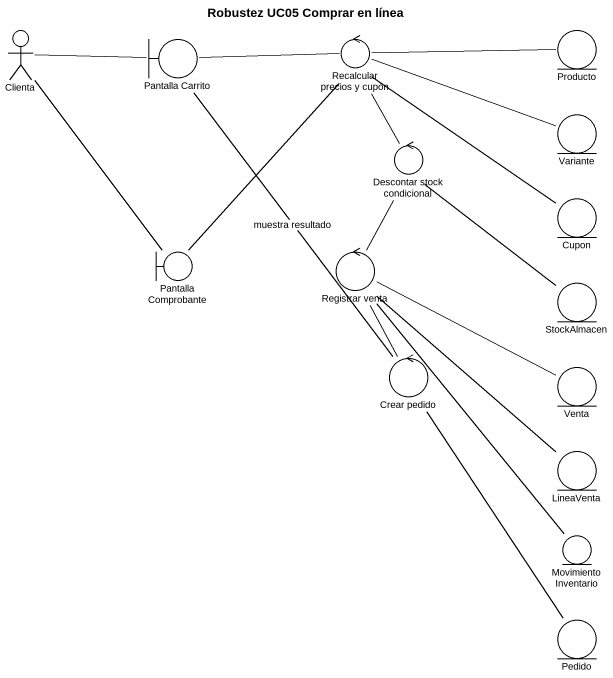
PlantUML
@startuml
title Robustez UC05 Comprar en línea
actor Clienta
boundary "Pantalla Carrito" as Pantalla_Carrito
control "Recalcular precios y cupón" as Recalcular_precios_y_cupón
entity Producto
entity Variante
control "Descontar stock condicional" as Descontar_stock_condicional
entity Cupon
boundary "Pantalla Comprobante" as Pantalla_Comprobante
control "Registrar venta" as Registrar_venta
entity StockAlmacen
control "Crear pedido" as Crear_pedido
entity Venta
entity LineaVenta
entity MovimientoInventario
entity Pedido
Clienta -right- Pantalla_Carrito
Clienta -- Pantalla_Comprobante
Pantalla_Carrito -right- Recalcular_precios_y_cupón
Recalcular_precios_y_cupón -right- Producto
Recalcular_precios_y_cupón -right- Variante
Recalcular_precios_y_cupón -- Descontar_stock_condicional
Recalcular_precios_y_cupón -- Cupon
Descontar_stock_condicional -- Registrar_venta
Descontar_stock_condicional -- StockAlmacen
Pantalla_Comprobante -up- Recalcular_precios_y_cupón
Registrar_venta -- Crear_pedido
Registrar_venta -right- Venta
Registrar_venta -- LineaVenta
Registrar_venta -- MovimientoInventario
Crear_pedido -up- Pantalla_Carrito : muestra resultado
Crear_pedido -- Pedido
@enduml
